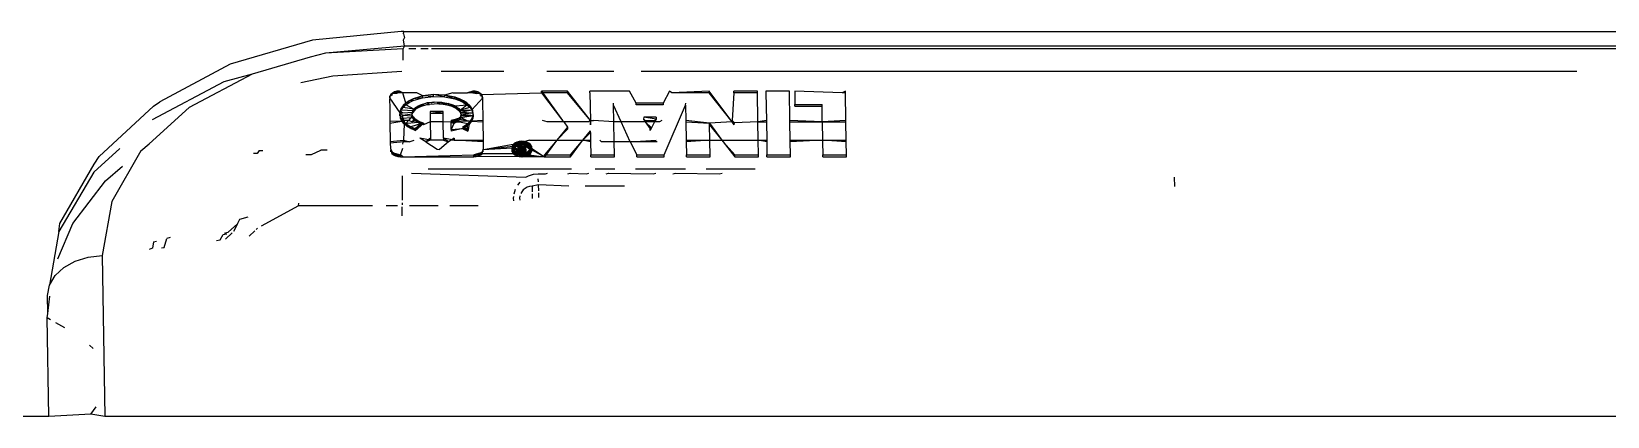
# Model space of a CAD drawing. Header units: metres. Extents: x -4.2 to 4.2, y -5.7 to 5.7.
# Drawn here: x 0.38506 to 0.41054, y 2.85213 to 2.85835 of the extents above; entities that cross this region are included whole.
import ezdxf

# ---------------------------------------------------------------- set-up
doc = ezdxf.new("R2010")
doc.units = ezdxf.units.M

msp = doc.modelspace()

# ---------------------------------------------------------------- linework, layer by layer
for p, q in [((0.3896, 2.858217), (0.38827, 2.857828)), ((0.391035, 2.858354), (0.3896, 2.858217)), ((0.39108, 2.858355), (0.391035, 2.858354)), ((0.391073, 2.858221), (0.391088, 2.858253)), ((0.39109, 2.85812), (0.391073, 2.858221)), ((0.391076, 2.858316), (0.39108, 2.858355)), ((0.391076, 2.858316), (0.391088, 2.858253)), ((0.39108, 2.858355), (0.423735, 2.858355)), ((0.389567, 2.857938), (0.388626, 2.857666)), ((0.389813, 2.858005), (0.389567, 2.857938)), ((0.39109, 2.85812), (0.389813, 2.858005)), ((0.391069, 2.858074), (0.389813, 2.858005)), ((0.391066, 2.857893), (0.391069, 2.858074)), ((0.391069, 2.858074), (0.39109, 2.85812)), ((0.423746, 2.85812), (0.39109, 2.85812)), ((0.391272, 2.858074), (0.391157, 2.858074)), ((0.391474, 2.858074), (0.391351, 2.858074)), ((0.422194, 2.858074), (0.391524, 2.858074)), ((0.38827, 2.857828), (0.387136, 2.857216)), ((0.388626, 2.857666), (0.387611, 2.857128)), ((0.388626, 2.857666), (0.388171, 2.85754)), ((0.389415, 2.85753), (0.389931, 2.857637)), ((0.389931, 2.857637), (0.391047, 2.857713)), ((0.391681, 2.857714), (0.392698, 2.857714)), ((0.393389, 2.857714), (0.394476, 2.857714)), ((0.394916, 2.857714), (0.410043, 2.857714)), ((0.388171, 2.85754), (0.387011, 2.856925)), ((0.390929, 2.857377), (0.390896, 2.857359)), ((0.390929, 2.857377), (0.39101, 2.857392)), ((0.390968, 2.857388), (0.390929, 2.857377)), ((0.390968, 2.857359), (0.390929, 2.857377)), ((0.390968, 2.857359), (0.39101, 2.857392)), ((0.39101, 2.857392), (0.390968, 2.857388)), ((0.39101, 2.857363), (0.390968, 2.857388)), ((0.390968, 2.857359), (0.390968, 2.857388)), ((0.39101, 2.857363), (0.390968, 2.857359)), ((0.39101, 2.857363), (0.39101, 2.857392)), ((0.391063, 2.857363), (0.39101, 2.857392)), ((0.391063, 2.857363), (0.39101, 2.857363)), ((0.391288, 2.857363), (0.391063, 2.857363)), ((0.391111, 2.857198), (0.391063, 2.857363)), ((0.391384, 2.857313), (0.391288, 2.857363)), ((0.391871, 2.857363), (0.391737, 2.857328)), ((0.391871, 2.857363), (0.392106, 2.857363)), ((0.392192, 2.857392), (0.392106, 2.857363)), ((0.392192, 2.857363), (0.392106, 2.857363)), ((0.392192, 2.857363), (0.392192, 2.857392)), ((0.392234, 2.857359), (0.392192, 2.857392)), ((0.392273, 2.857377), (0.392192, 2.857392)), ((0.392234, 2.857388), (0.392192, 2.857392)), ((0.392234, 2.857359), (0.392192, 2.857392)), ((0.392192, 2.857363), (0.39226, 2.857352)), ((0.392234, 2.857359), (0.392192, 2.857363)), ((0.392273, 2.857377), (0.392234, 2.857388)), ((0.392268, 2.857353), (0.392234, 2.857388)), ((0.392234, 2.857359), (0.392234, 2.857388)), ((0.392307, 2.857359), (0.392273, 2.857377)), ((0.392288, 2.857356), (0.392273, 2.857377)), ((0.392333, 2.857336), (0.393306, 2.857363)), ((0.393306, 2.857363), (0.393307, 2.857392)), ((0.393726, 2.857363), (0.393306, 2.857363)), ((0.393306, 2.857363), (0.393646, 2.856918)), ((0.393726, 2.857392), (0.393307, 2.857392)), ((0.393307, 2.857392), (0.393646, 2.856918)), ((0.393726, 2.857363), (0.393726, 2.857392)), ((0.394094, 2.856918), (0.393726, 2.857392)), ((0.394094, 2.856918), (0.393726, 2.857363)), ((0.394728, 2.857392), (0.394086, 2.857392)), ((0.394086, 2.857363), (0.394086, 2.857392)), ((0.394086, 2.857363), (0.394094, 2.856918)), ((0.394834, 2.857196), (0.394728, 2.857392)), ((0.395372, 2.857392), (0.395273, 2.857196)), ((0.395411, 2.857363), (0.395372, 2.857392)), ((0.396014, 2.857392), (0.395411, 2.857363)), ((0.396014, 2.857363), (0.395411, 2.857363)), ((0.396014, 2.857363), (0.396014, 2.857392)), ((0.396386, 2.856892), (0.396014, 2.857392)), ((0.396386, 2.856892), (0.396014, 2.857363)), ((0.396413, 2.857363), (0.396389, 2.856918)), ((0.396795, 2.857392), (0.396413, 2.857392)), ((0.396413, 2.857363), (0.396413, 2.857392)), ((0.396794, 2.857363), (0.396413, 2.857363)), ((0.396794, 2.857363), (0.396795, 2.857392)), ((0.396802, 2.856918), (0.396794, 2.857363)), ((0.396932, 2.857392), (0.396931, 2.857363)), ((0.396931, 2.857363), (0.39694, 2.856918)), ((0.397313, 2.857392), (0.396932, 2.857392)), ((0.397321, 2.856918), (0.397313, 2.857392)), ((0.397399, 2.857392), (0.397398, 2.857363)), ((0.397398, 2.857363), (0.397402, 2.857176)), ((0.398167, 2.857363), (0.397399, 2.857392)), ((0.398218, 2.857392), (0.398167, 2.857363)), ((0.398218, 2.857363), (0.398167, 2.857363)), ((0.398218, 2.857363), (0.398218, 2.857392)), ((0.398225, 2.856918), (0.398218, 2.857363)), ((0.386151, 2.856335), (0.387034, 2.857149)), ((0.387611, 2.857128), (0.386964, 2.856541)), ((0.387034, 2.857149), (0.387136, 2.857216)), ((0.39085, 2.857281), (0.390849, 2.857252)), ((0.390849, 2.857252), (0.390852, 2.857129)), ((0.390855, 2.857309), (0.39085, 2.857281)), ((0.39102, 2.85704), (0.39085, 2.857281)), ((0.390852, 2.857129), (0.390855, 2.856898)), ((0.390854, 2.85728), (0.390855, 2.857309)), ((0.390871, 2.857336), (0.390855, 2.857309)), ((0.390895, 2.85733), (0.390855, 2.857309)), ((0.39087, 2.857307), (0.390871, 2.857336)), ((0.390896, 2.857359), (0.390871, 2.857336)), ((0.390895, 2.85733), (0.390871, 2.857336)), ((0.390896, 2.857359), (0.390968, 2.857359)), ((0.39102, 2.857069), (0.391068, 2.857128)), ((0.391038, 2.857114), (0.39102, 2.857069)), ((0.391037, 2.857085), (0.391038, 2.857114)), ((0.391068, 2.857157), (0.391038, 2.857114)), ((0.391068, 2.857128), (0.391038, 2.857114)), ((0.391111, 2.857198), (0.391068, 2.857157)), ((0.391068, 2.857128), (0.391111, 2.857169)), ((0.391111, 2.857169), (0.391068, 2.857157)), ((0.391068, 2.857128), (0.391068, 2.857157)), ((0.391242, 2.857101), (0.391068, 2.857128)), ((0.391165, 2.857234), (0.391111, 2.857198)), ((0.391111, 2.857169), (0.391165, 2.857205)), ((0.391165, 2.857205), (0.391111, 2.857198)), ((0.391111, 2.857169), (0.391111, 2.857198)), ((0.391242, 2.857101), (0.391111, 2.857169)), ((0.39123, 2.857266), (0.391165, 2.857234)), ((0.391165, 2.857205), (0.39123, 2.857237)), ((0.39123, 2.857237), (0.391165, 2.857234)), ((0.391165, 2.857205), (0.391165, 2.857234)), ((0.391384, 2.857313), (0.39123, 2.857266)), ((0.39123, 2.857237), (0.391383, 2.857284)), ((0.391383, 2.857284), (0.39123, 2.857266)), ((0.39123, 2.857237), (0.39123, 2.857266)), ((0.391242, 2.857101), (0.391269, 2.857127)), ((0.391242, 2.857072), (0.391269, 2.857127)), ((0.391304, 2.857121), (0.391242, 2.857101)), ((0.391269, 2.857127), (0.391304, 2.85715)), ((0.391269, 2.857097), (0.391304, 2.85715)), ((0.391269, 2.857097), (0.391269, 2.857127)), ((0.391269, 2.857097), (0.391304, 2.857121)), ((0.391304, 2.85715), (0.391347, 2.857171)), ((0.391304, 2.857121), (0.391347, 2.857171)), ((0.391304, 2.857121), (0.391304, 2.85715)), ((0.391346, 2.857141), (0.391304, 2.857121)), ((0.391304, 2.857121), (0.391346, 2.857141)), ((0.391346, 2.857141), (0.391401, 2.857173)), ((0.391346, 2.857141), (0.391449, 2.857172)), ((0.391346, 2.857141), (0.391347, 2.857171)), ((0.391347, 2.857171), (0.391449, 2.857201)), ((0.391383, 2.857284), (0.391384, 2.857313)), ((0.391383, 2.857284), (0.391557, 2.857305)), ((0.391558, 2.857334), (0.391384, 2.857313)), ((0.391557, 2.857305), (0.391384, 2.857313)), ((0.391449, 2.857201), (0.391567, 2.857216)), ((0.391689, 2.857212), (0.391449, 2.857201)), ((0.391493, 2.857177), (0.391449, 2.857201)), ((0.391449, 2.857172), (0.391493, 2.857177)), ((0.391643, 2.857184), (0.391493, 2.857177)), ((0.391523, 2.857199), (0.391567, 2.857216)), ((0.391557, 2.857305), (0.391558, 2.857334)), ((0.391557, 2.857305), (0.391736, 2.857298)), ((0.391737, 2.857328), (0.391558, 2.857334)), ((0.391736, 2.857298), (0.391558, 2.857334)), ((0.391567, 2.857216), (0.391689, 2.857212)), ((0.391616, 2.857197), (0.391689, 2.857212)), ((0.391643, 2.857184), (0.391688, 2.857183)), ((0.391803, 2.857192), (0.391688, 2.857183)), ((0.391688, 2.857183), (0.391803, 2.857192)), ((0.391688, 2.857183), (0.391802, 2.857163)), ((0.391689, 2.857212), (0.391803, 2.857192)), ((0.391736, 2.857298), (0.391737, 2.857328)), ((0.391736, 2.857298), (0.391904, 2.857264)), ((0.391904, 2.857294), (0.391737, 2.857328)), ((0.391904, 2.857264), (0.391737, 2.857328)), ((0.391802, 2.857163), (0.391803, 2.857192)), ((0.391802, 2.857163), (0.391854, 2.857176)), ((0.391802, 2.857163), (0.391854, 2.857176)), ((0.391802, 2.857163), (0.391853, 2.857147)), ((0.391803, 2.857192), (0.391854, 2.857176)), ((0.391853, 2.857147), (0.391854, 2.857176)), ((0.391853, 2.857147), (0.3921, 2.85717)), ((0.391853, 2.857147), (0.391899, 2.857156)), ((0.391853, 2.857147), (0.391898, 2.857127)), ((0.391854, 2.857176), (0.391899, 2.857156)), ((0.391854, 2.857176), (0.391898, 2.857127)), ((0.391898, 2.857127), (0.391899, 2.857156)), ((0.391898, 2.857127), (0.391937, 2.857133)), ((0.391898, 2.857127), (0.391936, 2.857104)), ((0.391898, 2.857127), (0.391936, 2.857104)), ((0.391899, 2.857156), (0.391937, 2.857133)), ((0.391978, 2.857267), (0.391904, 2.857294)), ((0.391904, 2.857264), (0.391904, 2.857294)), ((0.391978, 2.857238), (0.391904, 2.857294)), ((0.391904, 2.857264), (0.391978, 2.857238)), ((0.391936, 2.857104), (0.391937, 2.857133)), ((0.391936, 2.857104), (0.391967, 2.857108)), ((0.391937, 2.857133), (0.391967, 2.857108)), ((0.391966, 2.857079), (0.391967, 2.857108)), ((0.391967, 2.857108), (0.391989, 2.857081)), ((0.392044, 2.857236), (0.391978, 2.857267)), ((0.391978, 2.857238), (0.391978, 2.857267)), ((0.392044, 2.857206), (0.391978, 2.857267)), ((0.391978, 2.857238), (0.392044, 2.857206)), ((0.391989, 2.857081), (0.3921, 2.85717)), ((0.391989, 2.857081), (0.392144, 2.85713)), ((0.3921, 2.857199), (0.392044, 2.857236)), ((0.392044, 2.857206), (0.392044, 2.857236)), ((0.3921, 2.85717), (0.392044, 2.857236)), ((0.392044, 2.857206), (0.3921, 2.85717)), ((0.392145, 2.857159), (0.3921, 2.857199)), ((0.3921, 2.85717), (0.3921, 2.857199)), ((0.392144, 2.85713), (0.3921, 2.857199)), ((0.3921, 2.85717), (0.392144, 2.85713)), ((0.392144, 2.85713), (0.392145, 2.857159)), ((0.392144, 2.85713), (0.392177, 2.857086)), ((0.392177, 2.857116), (0.392145, 2.857159)), ((0.392177, 2.857086), (0.392145, 2.857159)), ((0.392177, 2.857086), (0.392356, 2.857281)), ((0.392197, 2.85707), (0.392177, 2.857116)), ((0.392177, 2.857086), (0.392177, 2.857116)), ((0.392196, 2.857041), (0.392177, 2.857116)), ((0.39226, 2.857352), (0.392234, 2.857359)), ((0.392234, 2.857359), (0.392307, 2.857359)), ((0.392307, 2.857359), (0.39226, 2.857352)), ((0.392333, 2.857336), (0.392307, 2.857359)), ((0.39235, 2.857309), (0.392307, 2.85733)), ((0.392333, 2.857307), (0.392319, 2.857335)), ((0.39235, 2.857309), (0.392333, 2.857336)), ((0.392349, 2.85728), (0.392333, 2.857336)), ((0.392333, 2.857307), (0.392333, 2.857336)), ((0.392349, 2.85728), (0.39235, 2.857309)), ((0.392356, 2.857281), (0.39235, 2.857309)), ((0.392355, 2.857252), (0.39235, 2.857309)), ((0.392355, 2.857252), (0.392356, 2.857281)), ((0.392361, 2.856918), (0.392355, 2.857252)), ((0.39447, 2.857166), (0.39447, 2.857195)), ((0.394474, 2.856892), (0.39447, 2.857166)), ((0.394593, 2.856892), (0.39447, 2.857166)), ((0.395273, 2.857196), (0.394834, 2.857196)), ((0.394834, 2.857167), (0.394834, 2.857196)), ((0.395272, 2.857167), (0.394834, 2.857167)), ((0.395273, 2.857196), (0.395272, 2.857167)), ((0.395286, 2.856359), (0.395635, 2.857166)), ((0.395635, 2.857166), (0.395636, 2.857195)), ((0.395635, 2.857166), (0.395639, 2.856918)), ((0.397402, 2.857176), (0.397841, 2.857176)), ((0.397402, 2.857147), (0.397402, 2.857176)), ((0.397402, 2.857147), (0.39784, 2.857147)), ((0.39784, 2.857147), (0.397841, 2.857176)), ((0.397844, 2.856892), (0.39784, 2.857147)), ((0.391049, 2.856903), (0.390855, 2.856898)), ((0.390855, 2.856871), (0.391049, 2.856903)), ((0.390855, 2.856898), (0.390855, 2.856871)), ((0.390855, 2.856871), (0.39086, 2.856577)), ((0.391016, 2.856993), (0.391016, 2.857023)), ((0.391016, 2.857023), (0.391026, 2.856977)), ((0.39102, 2.857069), (0.39102, 2.85704)), ((0.391063, 2.857034), (0.39102, 2.857069)), ((0.39102, 2.85704), (0.39102, 2.857069)), ((0.391026, 2.856977), (0.39102, 2.85704)), ((0.391064, 2.856996), (0.39102, 2.85704)), ((0.391063, 2.857034), (0.39102, 2.85704)), ((0.391064, 2.856996), (0.391026, 2.856977)), ((0.391026, 2.856977), (0.391049, 2.856932)), ((0.391026, 2.856947), (0.391026, 2.856977)), ((0.391026, 2.856947), (0.391026, 2.856977)), ((0.391224, 2.856959), (0.391026, 2.856947)), ((0.391049, 2.856903), (0.391026, 2.856947)), ((0.391082, 2.856918), (0.391026, 2.856947)), ((0.391026, 2.856947), (0.391049, 2.856932)), ((0.391242, 2.857072), (0.391037, 2.857085)), ((0.391049, 2.856932), (0.391082, 2.856892)), ((0.391049, 2.856903), (0.391049, 2.856932)), ((0.391082, 2.856918), (0.391049, 2.856903)), ((0.391085, 2.85686), (0.391049, 2.856903)), ((0.391049, 2.856903), (0.391082, 2.856892)), ((0.391049, 2.856903), (0.391085, 2.856889)), ((0.391223, 2.857044), (0.391063, 2.857034)), ((0.391063, 2.856955), (0.391064, 2.856996)), ((0.391082, 2.856918), (0.391063, 2.856955)), ((0.391214, 2.857016), (0.391064, 2.856996)), ((0.391215, 2.856987), (0.391064, 2.856996)), ((0.391085, 2.85686), (0.391076, 2.856597)), ((0.391082, 2.856918), (0.391082, 2.856892)), ((0.391156, 2.856918), (0.391082, 2.856918)), ((0.391082, 2.856892), (0.391134, 2.85685)), ((0.391082, 2.856892), (0.391113, 2.856867)), ((0.391082, 2.856892), (0.391085, 2.85686)), ((0.391085, 2.85686), (0.391085, 2.856889)), ((0.391307, 2.856882), (0.391085, 2.85686)), ((0.391113, 2.856867), (0.391085, 2.85686)), ((0.391133, 2.856821), (0.391085, 2.85686)), ((0.391085, 2.85686), (0.391134, 2.85685)), ((0.391113, 2.856867), (0.391156, 2.856918)), ((0.391215, 2.856987), (0.391156, 2.856918)), ((0.391215, 2.856892), (0.391156, 2.856918)), ((0.39135, 2.856861), (0.391193, 2.856815)), ((0.391214, 2.857016), (0.391224, 2.857073)), ((0.391214, 2.857016), (0.391215, 2.857045)), ((0.391214, 2.857016), (0.391223, 2.857044)), ((0.391214, 2.857016), (0.391223, 2.857044)), ((0.391215, 2.856987), (0.391214, 2.857016)), ((0.391215, 2.856987), (0.391214, 2.857016)), ((0.391215, 2.856987), (0.391215, 2.857045)), ((0.391215, 2.856987), (0.391215, 2.857016)), ((0.391224, 2.856959), (0.391215, 2.857016)), ((0.391244, 2.85696), (0.391215, 2.856987)), ((0.391224, 2.856959), (0.391215, 2.856987)), ((0.391243, 2.856931), (0.391215, 2.856892)), ((0.391271, 2.856905), (0.391215, 2.856892)), ((0.391223, 2.857044), (0.391242, 2.857101)), ((0.391269, 2.857097), (0.391223, 2.857044)), ((0.391223, 2.857044), (0.391224, 2.857073)), ((0.391223, 2.857044), (0.391224, 2.857073)), ((0.391223, 2.857044), (0.391242, 2.857072)), ((0.391224, 2.857073), (0.391242, 2.857101)), ((0.391224, 2.856959), (0.391225, 2.856988)), ((0.391243, 2.856931), (0.391224, 2.856959)), ((0.391243, 2.856931), (0.391225, 2.856988)), ((0.391269, 2.857097), (0.391242, 2.857101)), ((0.391242, 2.857072), (0.391242, 2.857101)), ((0.391242, 2.857072), (0.391269, 2.857097)), ((0.391243, 2.856931), (0.391244, 2.85696)), ((0.391271, 2.856905), (0.391243, 2.856931)), ((0.391271, 2.856934), (0.391244, 2.85696)), ((0.391271, 2.856905), (0.391244, 2.85696)), ((0.391261, 2.856755), (0.391399, 2.856873)), ((0.39135, 2.856861), (0.391261, 2.856755)), ((0.391261, 2.856785), (0.39135, 2.856861)), ((0.391307, 2.856911), (0.391271, 2.856934)), ((0.391271, 2.856905), (0.391271, 2.856934)), ((0.391307, 2.856882), (0.391271, 2.856934)), ((0.391307, 2.856911), (0.391271, 2.856905)), ((0.391307, 2.856882), (0.391271, 2.856905)), ((0.39135, 2.85689), (0.391307, 2.856911)), ((0.39135, 2.856861), (0.391307, 2.856911)), ((0.391307, 2.856882), (0.391307, 2.856911)), ((0.39135, 2.856861), (0.391307, 2.856911)), ((0.39135, 2.856861), (0.391307, 2.856882)), ((0.391399, 2.856873), (0.39135, 2.85689)), ((0.39135, 2.856861), (0.39135, 2.85689)), ((0.391399, 2.856844), (0.39135, 2.85689)), ((0.39135, 2.856861), (0.391399, 2.856873)), ((0.391399, 2.856844), (0.39135, 2.856861)), ((0.391399, 2.856844), (0.39135, 2.856861)), ((0.391505, 2.856892), (0.391399, 2.856844)), ((0.391399, 2.856873), (0.391399, 2.856844)), ((0.391503, 2.857064), (0.391502, 2.857035)), ((0.391502, 2.857035), (0.391714, 2.857035)), ((0.391502, 2.857035), (0.391505, 2.856892)), ((0.391715, 2.857064), (0.391503, 2.857064)), ((0.391714, 2.857035), (0.391503, 2.857064)), ((0.391505, 2.856892), (0.39151, 2.856628)), ((0.391716, 2.856892), (0.391505, 2.856892)), ((0.391714, 2.857035), (0.391715, 2.857064)), ((0.391716, 2.856892), (0.391714, 2.857035)), ((0.391722, 2.856628), (0.391716, 2.856892)), ((0.391843, 2.856889), (0.391716, 2.856892)), ((0.391843, 2.856918), (0.391998, 2.856966)), ((0.391959, 2.856942), (0.391843, 2.856918)), ((0.391843, 2.856918), (0.391843, 2.856889)), ((0.391885, 2.856867), (0.391843, 2.856918)), ((0.391886, 2.856896), (0.391843, 2.856918)), ((0.391926, 2.856917), (0.391843, 2.856918)), ((0.391846, 2.856773), (0.391843, 2.856889)), ((0.391885, 2.856867), (0.391843, 2.856889)), ((0.391843, 2.856889), (0.391885, 2.856867)), ((0.391885, 2.856867), (0.391846, 2.856773)), ((0.391885, 2.856867), (0.391886, 2.856896)), ((0.391885, 2.856867), (0.391925, 2.856888)), ((0.391925, 2.856888), (0.391885, 2.856867)), ((0.391926, 2.856917), (0.391886, 2.856896)), ((0.391925, 2.856888), (0.391886, 2.856896)), ((0.391925, 2.856888), (0.391926, 2.856917)), ((0.391958, 2.856912), (0.391925, 2.856888)), ((0.391925, 2.856888), (0.391981, 2.856892)), ((0.391959, 2.856942), (0.391926, 2.856917)), ((0.391958, 2.856912), (0.391926, 2.856917)), ((0.391936, 2.857104), (0.391989, 2.857081)), ((0.391936, 2.857104), (0.391966, 2.857079)), ((0.391958, 2.856912), (0.391959, 2.856942)), ((0.391982, 2.856939), (0.391958, 2.856912)), ((0.391958, 2.856912), (0.392173, 2.856904)), ((0.391983, 2.856968), (0.391959, 2.856942)), ((0.391966, 2.857079), (0.392177, 2.857086)), ((0.391966, 2.857079), (0.391988, 2.857052)), ((0.391981, 2.856892), (0.392139, 2.856862)), ((0.391982, 2.856939), (0.391983, 2.856968)), ((0.391998, 2.856966), (0.391982, 2.856939)), ((0.391982, 2.856939), (0.392095, 2.856918)), ((0.391988, 2.857052), (0.392177, 2.857086)), ((0.391989, 2.857081), (0.391988, 2.857052)), ((0.391988, 2.857052), (0.391989, 2.857081)), ((0.391988, 2.857052), (0.392196, 2.857041)), ((0.391988, 2.857052), (0.392001, 2.857024)), ((0.391988, 2.857052), (0.392001, 2.857024)), ((0.392001, 2.857024), (0.391998, 2.856996)), ((0.391998, 2.856996), (0.391998, 2.856966)), ((0.391998, 2.856966), (0.391998, 2.856996)), ((0.391998, 2.856966), (0.392202, 2.856995)), ((0.392004, 2.856995), (0.391998, 2.856966)), ((0.391998, 2.856966), (0.392095, 2.856918)), ((0.392001, 2.857024), (0.392001, 2.857053)), ((0.392001, 2.857024), (0.392196, 2.857041)), ((0.392001, 2.857024), (0.392202, 2.856995)), ((0.392001, 2.857024), (0.392004, 2.856995)), ((0.392004, 2.856995), (0.392005, 2.857024)), ((0.392004, 2.856995), (0.392202, 2.856995)), ((0.392035, 2.856787), (0.392093, 2.856851)), ((0.392035, 2.856816), (0.392093, 2.856851)), ((0.392092, 2.856822), (0.392139, 2.856891)), ((0.392139, 2.856862), (0.392092, 2.856822)), ((0.392092, 2.856822), (0.392093, 2.856851)), ((0.392093, 2.856851), (0.392139, 2.856891)), ((0.392093, 2.856851), (0.392117, 2.856773)), ((0.392095, 2.856918), (0.392173, 2.856904)), ((0.392139, 2.856891), (0.392117, 2.856773)), ((0.392139, 2.856862), (0.392173, 2.856933)), ((0.392139, 2.856891), (0.392173, 2.856933)), ((0.392173, 2.856904), (0.392139, 2.856862)), ((0.392139, 2.856862), (0.392139, 2.856891)), ((0.392155, 2.856882), (0.392139, 2.856862)), ((0.392173, 2.856933), (0.392155, 2.856882)), ((0.392173, 2.856933), (0.392202, 2.856995)), ((0.392173, 2.856904), (0.392195, 2.856978)), ((0.392194, 2.856949), (0.392173, 2.856904)), ((0.392173, 2.856904), (0.392173, 2.856933)), ((0.392361, 2.856918), (0.392173, 2.856904)), ((0.392173, 2.856904), (0.392361, 2.856892)), ((0.392177, 2.857086), (0.392196, 2.857041)), ((0.392194, 2.856949), (0.392202, 2.857024)), ((0.392202, 2.856995), (0.392194, 2.856949)), ((0.392194, 2.856949), (0.392195, 2.856978)), ((0.392195, 2.856978), (0.392202, 2.857024)), ((0.392196, 2.857041), (0.392197, 2.85707)), ((0.392196, 2.857041), (0.392197, 2.85707)), ((0.392196, 2.857041), (0.392202, 2.856995)), ((0.392202, 2.856995), (0.392197, 2.85707)), ((0.392202, 2.856995), (0.392202, 2.857024)), ((0.392361, 2.856892), (0.392361, 2.856918)), ((0.392366, 2.856597), (0.392361, 2.856892)), ((0.393396, 2.856892), (0.393319, 2.856918)), ((0.393665, 2.856892), (0.393396, 2.856892)), ((0.393646, 2.856918), (0.393665, 2.856892)), ((0.393665, 2.856892), (0.393725, 2.856807)), ((0.394062, 2.856892), (0.393665, 2.856892)), ((0.394094, 2.856918), (0.394062, 2.856892)), ((0.394094, 2.856877), (0.394094, 2.856918)), ((0.394094, 2.856918), (0.394094, 2.856848)), ((0.394094, 2.856918), (0.394143, 2.856918)), ((0.394094, 2.856848), (0.394094, 2.856877)), ((0.394474, 2.856892), (0.394143, 2.856918)), ((0.394593, 2.856892), (0.394474, 2.856892)), ((0.394479, 2.85657), (0.394474, 2.856892)), ((0.394983, 2.856892), (0.394593, 2.856892)), ((0.394738, 2.85657), (0.394593, 2.856892)), ((0.394957, 2.856969), (0.394956, 2.85694)), ((0.394956, 2.85694), (0.394985, 2.856918)), ((0.394956, 2.85694), (0.394983, 2.856892)), ((0.395156, 2.856969), (0.394957, 2.856969)), ((0.395156, 2.85694), (0.394957, 2.856969)), ((0.394983, 2.856892), (0.39506, 2.856781)), ((0.394983, 2.856892), (0.395082, 2.856798)), ((0.395131, 2.856892), (0.394983, 2.856892)), ((0.394985, 2.856918), (0.39513, 2.856918)), ((0.395131, 2.856892), (0.395082, 2.856798)), ((0.39513, 2.856918), (0.395156, 2.85694)), ((0.395156, 2.85694), (0.395131, 2.856892)), ((0.395214, 2.856892), (0.395131, 2.856892)), ((0.395156, 2.856969), (0.395156, 2.85694)), ((0.39525, 2.856918), (0.395214, 2.856892)), ((0.396022, 2.856874), (0.395639, 2.856918)), ((0.395639, 2.856918), (0.39564, 2.856892)), ((0.39564, 2.856892), (0.396022, 2.856874)), ((0.39564, 2.856892), (0.395644, 2.856597)), ((0.396021, 2.856845), (0.396022, 2.856874)), ((0.396386, 2.856892), (0.396022, 2.856874)), ((0.396022, 2.856874), (0.396218, 2.856597)), ((0.396422, 2.856877), (0.396386, 2.856892)), ((0.396421, 2.856848), (0.396386, 2.856892)), ((0.396389, 2.856918), (0.396422, 2.856877)), ((0.396421, 2.856848), (0.396422, 2.856877)), ((0.396803, 2.856892), (0.396422, 2.856877)), ((0.396803, 2.856892), (0.396802, 2.856918)), ((0.39694, 2.856918), (0.396803, 2.856892)), ((0.396803, 2.856892), (0.39694, 2.856892)), ((0.396807, 2.856597), (0.396803, 2.856892)), ((0.39694, 2.856918), (0.39694, 2.856892)), ((0.39694, 2.856892), (0.396945, 2.856597)), ((0.397844, 2.856892), (0.397321, 2.856918)), ((0.397321, 2.856892), (0.397321, 2.856918)), ((0.397321, 2.856892), (0.397844, 2.856892)), ((0.397326, 2.856597), (0.397321, 2.856892)), ((0.398225, 2.856918), (0.397844, 2.856892)), ((0.397844, 2.856892), (0.398225, 2.856892)), ((0.397844, 2.856892), (0.397849, 2.856597)), ((0.398225, 2.856892), (0.398225, 2.856918)), ((0.39823, 2.856597), (0.398225, 2.856892)), ((0.39086, 2.856577), (0.391076, 2.856597)), ((0.391062, 2.856536), (0.391076, 2.856597)), ((0.391076, 2.856597), (0.391166, 2.85657)), ((0.391076, 2.856597), (0.391077, 2.85657)), ((0.391133, 2.856821), (0.391134, 2.85685)), ((0.391192, 2.856786), (0.391133, 2.856821)), ((0.391193, 2.856815), (0.391133, 2.856821)), ((0.391133, 2.856821), (0.391193, 2.856815)), ((0.391134, 2.85685), (0.391193, 2.856815)), ((0.391166, 2.85657), (0.391246, 2.856597)), ((0.391192, 2.856786), (0.391193, 2.856815)), ((0.391261, 2.856755), (0.391192, 2.856786)), ((0.391192, 2.856786), (0.391261, 2.856785)), ((0.391192, 2.856786), (0.391261, 2.856785)), ((0.391193, 2.856815), (0.391261, 2.856785)), ((0.391261, 2.856785), (0.391261, 2.856755)), ((0.391433, 2.85657), (0.39134, 2.856628)), ((0.391509, 2.856599), (0.39134, 2.856628)), ((0.39151, 2.856628), (0.391433, 2.85657)), ((0.391509, 2.856599), (0.391433, 2.85657)), ((0.39151, 2.856628), (0.391509, 2.856599)), ((0.391721, 2.856599), (0.391509, 2.856599)), ((0.391722, 2.856628), (0.391721, 2.856599)), ((0.391721, 2.856599), (0.391801, 2.85657)), ((0.391801, 2.85657), (0.391722, 2.856628)), ((0.391891, 2.856599), (0.391722, 2.856628)), ((0.391842, 2.856597), (0.391801, 2.85657)), ((0.391891, 2.856628), (0.391842, 2.856597)), ((0.391891, 2.856599), (0.391842, 2.856597)), ((0.392035, 2.856787), (0.391845, 2.856743)), ((0.391846, 2.856773), (0.391845, 2.856743)), ((0.391846, 2.856773), (0.392035, 2.856787)), ((0.391891, 2.856628), (0.391891, 2.856599)), ((0.392366, 2.85657), (0.391891, 2.856599)), ((0.391891, 2.856599), (0.392366, 2.856597)), ((0.392092, 2.856822), (0.392035, 2.856787)), ((0.392116, 2.856743), (0.392035, 2.856816)), ((0.392035, 2.856816), (0.392035, 2.856787)), ((0.392117, 2.856773), (0.392035, 2.856816)), ((0.392035, 2.856787), (0.392061, 2.856773)), ((0.392061, 2.856773), (0.392116, 2.856743)), ((0.392061, 2.856773), (0.392117, 2.856773)), ((0.392092, 2.856822), (0.392117, 2.856773)), ((0.392117, 2.856773), (0.392116, 2.856743)), ((0.392366, 2.85657), (0.392366, 2.856597)), ((0.393108, 2.856597), (0.393017, 2.85657)), ((0.393108, 2.856597), (0.393552, 2.856597)), ((0.393552, 2.856597), (0.39353, 2.85657)), ((0.393725, 2.856807), (0.393552, 2.856597)), ((0.393725, 2.856778), (0.393552, 2.856597)), ((0.393552, 2.856597), (0.393971, 2.856597)), ((0.393725, 2.856807), (0.393725, 2.856778)), ((0.393949, 2.85657), (0.393971, 2.856597)), ((0.393971, 2.856597), (0.394096, 2.856749)), ((0.393971, 2.856597), (0.394096, 2.85672)), ((0.393971, 2.856597), (0.394099, 2.856597)), ((0.394099, 2.85657), (0.393971, 2.856597)), ((0.394096, 2.85672), (0.394096, 2.856749)), ((0.394096, 2.85672), (0.394099, 2.856597)), ((0.394099, 2.856597), (0.394099, 2.85657)), ((0.394247, 2.856597), (0.394274, 2.85657)), ((0.394738, 2.85657), (0.395158, 2.856597)), ((0.395082, 2.856798), (0.395059, 2.856752)), ((0.395059, 2.856752), (0.39506, 2.856781)), ((0.39506, 2.856781), (0.395082, 2.856798)), ((0.395644, 2.856597), (0.396025, 2.856597)), ((0.395644, 2.856597), (0.395645, 2.85657)), ((0.396025, 2.856597), (0.395645, 2.85657)), ((0.396021, 2.856845), (0.396218, 2.856597)), ((0.396025, 2.856597), (0.396021, 2.856845)), ((0.396025, 2.856597), (0.396218, 2.856597)), ((0.396026, 2.85657), (0.396025, 2.856597)), ((0.396218, 2.856597), (0.396239, 2.85657)), ((0.396218, 2.856597), (0.396807, 2.856597)), ((0.396807, 2.856597), (0.396945, 2.856597)), ((0.396945, 2.85657), (0.396807, 2.856597)), ((0.396811, 2.856359), (0.396807, 2.856597)), ((0.396945, 2.856597), (0.396945, 2.85657)), ((0.397326, 2.856597), (0.397849, 2.856597)), ((0.397849, 2.856597), (0.397326, 2.85657)), ((0.397326, 2.85657), (0.397326, 2.856597)), ((0.397849, 2.856597), (0.39823, 2.856597)), ((0.398231, 2.85657), (0.397849, 2.856597)), ((0.397849, 2.856597), (0.397849, 2.85657)), ((0.398231, 2.85657), (0.39823, 2.856597)), ((0.386485, 2.856461), (0.386066, 2.856081)), ((0.386829, 2.856427), (0.386356, 2.855608)), ((0.386829, 2.856427), (0.386964, 2.856541)), ((0.388709, 2.856384), (0.388649, 2.856385)), ((0.388738, 2.856433), (0.388709, 2.856384)), ((0.388738, 2.856433), (0.388802, 2.856433)), ((0.389494, 2.856367), (0.389587, 2.856365)), ((0.389587, 2.856365), (0.389739, 2.856437)), ((0.389841, 2.856437), (0.389739, 2.856437)), ((0.39086, 2.856577), (0.39086, 2.856551)), ((0.391077, 2.85657), (0.39086, 2.856551)), ((0.39086, 2.856551), (0.390863, 2.85647)), ((0.390863, 2.85647), (0.390869, 2.856441)), ((0.390868, 2.856412), (0.390869, 2.856441)), ((0.390869, 2.856441), (0.390885, 2.856415)), ((0.390885, 2.856415), (0.390885, 2.856385)), ((0.390885, 2.856415), (0.390911, 2.856362)), ((0.390885, 2.856415), (0.390911, 2.856391)), ((0.390885, 2.856385), (0.390885, 2.856415)), ((0.390885, 2.856385), (0.390911, 2.856391)), ((0.390885, 2.856385), (0.390911, 2.856362)), ((0.390911, 2.856391), (0.391027, 2.856359)), ((0.390911, 2.856391), (0.390945, 2.856374)), ((0.390911, 2.856362), (0.390911, 2.856391)), ((0.390911, 2.856362), (0.390945, 2.856374)), ((0.390911, 2.856362), (0.390945, 2.856345)), ((0.390945, 2.856374), (0.391027, 2.856359)), ((0.390945, 2.856374), (0.390985, 2.856363)), ((0.390945, 2.856345), (0.390945, 2.856374)), ((0.390945, 2.856345), (0.390985, 2.856363)), ((0.390945, 2.856345), (0.390984, 2.856334)), ((0.390984, 2.856334), (0.390985, 2.856363)), ((0.390984, 2.856334), (0.391027, 2.856359)), ((0.390984, 2.856334), (0.391027, 2.856359)), ((0.390985, 2.856363), (0.391027, 2.856359)), ((0.391026, 2.85633), (0.391027, 2.856359)), ((0.391027, 2.856359), (0.391062, 2.856466)), ((0.391061, 2.85633), (0.391027, 2.856359)), ((0.391061, 2.85633), (0.392209, 2.856359)), ((0.391166, 2.85657), (0.391077, 2.85657)), ((0.391433, 2.85657), (0.391619, 2.856454)), ((0.391619, 2.856454), (0.391655, 2.856448)), ((0.391801, 2.85657), (0.391655, 2.856448)), ((0.392208, 2.85633), (0.392209, 2.856359)), ((0.392323, 2.856391), (0.392209, 2.856359)), ((0.39229, 2.856374), (0.392209, 2.856359)), ((0.392209, 2.856359), (0.392251, 2.856363)), ((0.39225, 2.856334), (0.392209, 2.856359)), ((0.39225, 2.856334), (0.392209, 2.856359)), ((0.39225, 2.856334), (0.392251, 2.856363)), ((0.39225, 2.856334), (0.392289, 2.856345)), ((0.392251, 2.856363), (0.39229, 2.856374)), ((0.392289, 2.856345), (0.392251, 2.856363)), ((0.392289, 2.856345), (0.39229, 2.856374)), ((0.392289, 2.856345), (0.392322, 2.856362)), ((0.39229, 2.856374), (0.392323, 2.856391)), ((0.392322, 2.856362), (0.39229, 2.856374)), ((0.392348, 2.856415), (0.392322, 2.856362)), ((0.392322, 2.856362), (0.392323, 2.856391)), ((0.392322, 2.856362), (0.392348, 2.856385)), ((0.392323, 2.856391), (0.392348, 2.856415)), ((0.392348, 2.856385), (0.392323, 2.856391)), ((0.392348, 2.856415), (0.392364, 2.856441)), ((0.392348, 2.856385), (0.392348, 2.856415)), ((0.392348, 2.856385), (0.392348, 2.856415)), ((0.392348, 2.856385), (0.392846, 2.856385)), ((0.392363, 2.856412), (0.392364, 2.856441)), ((0.392844, 2.856496), (0.392364, 2.856441)), ((0.392364, 2.856441), (0.392369, 2.85647)), ((0.392828, 2.85647), (0.392364, 2.856441)), ((0.392369, 2.85647), (0.392366, 2.85657)), ((0.392903, 2.856537), (0.392368, 2.856441)), ((0.392828, 2.85647), (0.392823, 2.856441)), ((0.392824, 2.85647), (0.392823, 2.856441)), ((0.392823, 2.856441), (0.392829, 2.856412)), ((0.392829, 2.856499), (0.392824, 2.85647)), ((0.392856, 2.856494), (0.392824, 2.85647)), ((0.392856, 2.856446), (0.392824, 2.85647)), ((0.392824, 2.85647), (0.39283, 2.856441)), ((0.392869, 2.85652), (0.392828, 2.85647)), ((0.392829, 2.856499), (0.392828, 2.85647)), ((0.392844, 2.856496), (0.392828, 2.85647)), ((0.392845, 2.856526), (0.392829, 2.856499)), ((0.392829, 2.856499), (0.392869, 2.856516)), ((0.392829, 2.856412), (0.39283, 2.856441)), ((0.392829, 2.856412), (0.392846, 2.856385)), ((0.39283, 2.856441), (0.39287, 2.856424)), ((0.39283, 2.856441), (0.392846, 2.856415)), ((0.392845, 2.856526), (0.392844, 2.856496)), ((0.392869, 2.85652), (0.392844, 2.856496)), ((0.39287, 2.856549), (0.392845, 2.856526)), ((0.392845, 2.856526), (0.39289, 2.856535)), ((0.392845, 2.856526), (0.392869, 2.85652)), ((0.392846, 2.856415), (0.392892, 2.856405)), ((0.392846, 2.856415), (0.392873, 2.856391)), ((0.392846, 2.856415), (0.392846, 2.856385)), ((0.392873, 2.856391), (0.392846, 2.856385)), ((0.392846, 2.856385), (0.392872, 2.856362)), ((0.392856, 2.856494), (0.392851, 2.856441)), ((0.392851, 2.85647), (0.392851, 2.856441)), ((0.392851, 2.85647), (0.392856, 2.856417)), ((0.392929, 2.856437), (0.392851, 2.856441)), ((0.392947, 2.856429), (0.392851, 2.856441)), ((0.392869, 2.856516), (0.392855, 2.856465)), ((0.392855, 2.856465), (0.392856, 2.856494)), ((0.392868, 2.856487), (0.392855, 2.856465)), ((0.392855, 2.856465), (0.392947, 2.856429)), ((0.392869, 2.856516), (0.392856, 2.856494)), ((0.392856, 2.856446), (0.392856, 2.856417)), ((0.392856, 2.856446), (0.39287, 2.856395)), ((0.392856, 2.856446), (0.39287, 2.856424)), ((0.392856, 2.856417), (0.392929, 2.856437)), ((0.392915, 2.856419), (0.392856, 2.856417)), ((0.392856, 2.856417), (0.39287, 2.856395)), ((0.39289, 2.856535), (0.392868, 2.856487)), ((0.392869, 2.856516), (0.392868, 2.856487)), ((0.392889, 2.856506), (0.392868, 2.856487)), ((0.392868, 2.856487), (0.39291, 2.8565)), ((0.392868, 2.856487), (0.392947, 2.856429)), ((0.39287, 2.856549), (0.392869, 2.85652)), ((0.392942, 2.856548), (0.392869, 2.85652)), ((0.392903, 2.856537), (0.392869, 2.85652)), ((0.39289, 2.856535), (0.392869, 2.856516)), ((0.392903, 2.856566), (0.39287, 2.856549)), ((0.39287, 2.856549), (0.392917, 2.85655)), ((0.39287, 2.856549), (0.392903, 2.856537)), ((0.39287, 2.856424), (0.39287, 2.856395)), ((0.39287, 2.856424), (0.392891, 2.856376)), ((0.39287, 2.856424), (0.392892, 2.856405)), ((0.39287, 2.856395), (0.392915, 2.856419)), ((0.392941, 2.856401), (0.39287, 2.856395)), ((0.392919, 2.856401), (0.39287, 2.856395)), ((0.39287, 2.856395), (0.392891, 2.856376)), ((0.392873, 2.856391), (0.392872, 2.856362)), ((0.392906, 2.856374), (0.392872, 2.856362)), ((0.392872, 2.856362), (0.392906, 2.856345)), ((0.392873, 2.856391), (0.39292, 2.85639)), ((0.392873, 2.856391), (0.392906, 2.856374)), ((0.392917, 2.85655), (0.392889, 2.856506)), ((0.39289, 2.856535), (0.392889, 2.856506)), ((0.392917, 2.856521), (0.392889, 2.856506)), ((0.392889, 2.856506), (0.392935, 2.8565)), ((0.392917, 2.85655), (0.39289, 2.856535)), ((0.392892, 2.856405), (0.392891, 2.856376)), ((0.392891, 2.856376), (0.392941, 2.856401)), ((0.392959, 2.856393), (0.392891, 2.856376)), ((0.392944, 2.856383), (0.392891, 2.856376)), ((0.392891, 2.856376), (0.392919, 2.856361)), ((0.392892, 2.856405), (0.392919, 2.856361)), ((0.392892, 2.856405), (0.39292, 2.85639)), ((0.392942, 2.856577), (0.392903, 2.856566)), ((0.392903, 2.856566), (0.39295, 2.856559)), ((0.392903, 2.856566), (0.392903, 2.856537)), ((0.392903, 2.856566), (0.392942, 2.856548)), ((0.392942, 2.856548), (0.392903, 2.856537)), ((0.392906, 2.856374), (0.392953, 2.856381)), ((0.392906, 2.856374), (0.392946, 2.856363)), ((0.392906, 2.856374), (0.392906, 2.856345)), ((0.392946, 2.856363), (0.392906, 2.856345)), ((0.392906, 2.856345), (0.392945, 2.856334)), ((0.39291, 2.856529), (0.392966, 2.856476)), ((0.39291, 2.856529), (0.392944, 2.856471)), ((0.39291, 2.8565), (0.392936, 2.856529)), ((0.39291, 2.8565), (0.39291, 2.856529)), ((0.392947, 2.856429), (0.39291, 2.856529)), ((0.39291, 2.8565), (0.392947, 2.856429)), ((0.392915, 2.856419), (0.392919, 2.856456)), ((0.392916, 2.856438), (0.392941, 2.856453)), ((0.392916, 2.856438), (0.392948, 2.856425)), ((0.392919, 2.856401), (0.392916, 2.856438)), ((0.392941, 2.856401), (0.392916, 2.856438)), ((0.39295, 2.856559), (0.392917, 2.856521)), ((0.39295, 2.856559), (0.392917, 2.85655)), ((0.392917, 2.85655), (0.392917, 2.856521)), ((0.392949, 2.85653), (0.392917, 2.856521)), ((0.393051, 2.856521), (0.392917, 2.856521)), ((0.392917, 2.856521), (0.393026, 2.8565)), ((0.392917, 2.856521), (0.392935, 2.8565)), ((0.392944, 2.856471), (0.392919, 2.856456)), ((0.392919, 2.856456), (0.392959, 2.856461)), ((0.392919, 2.856361), (0.392959, 2.856393)), ((0.39292, 2.85639), (0.392919, 2.856361)), ((0.392919, 2.856361), (0.392952, 2.856352)), ((0.39292, 2.85639), (0.392952, 2.856352)), ((0.39292, 2.85639), (0.392953, 2.856381)), ((0.392929, 2.856437), (0.392944, 2.856471)), ((0.392935, 2.8565), (0.392936, 2.856529)), ((0.392965, 2.856447), (0.392935, 2.8565)), ((0.392935, 2.8565), (0.392966, 2.856476)), ((0.392935, 2.8565), (0.393026, 2.8565)), ((0.392966, 2.856476), (0.392936, 2.856529)), ((0.392941, 2.856453), (0.392937, 2.856416)), ((0.392937, 2.856438), (0.392941, 2.856401)), ((0.392937, 2.856416), (0.393027, 2.856431)), ((0.392937, 2.856416), (0.393028, 2.856393)), ((0.392941, 2.856401), (0.393028, 2.856393)), ((0.392984, 2.856581), (0.392942, 2.856577)), ((0.392942, 2.856577), (0.392984, 2.856562)), ((0.392942, 2.856577), (0.392942, 2.856548)), ((0.392942, 2.856577), (0.392984, 2.856552)), ((0.392984, 2.856552), (0.392942, 2.856548)), ((0.392947, 2.856429), (0.392944, 2.856471)), ((0.392944, 2.856383), (0.392948, 2.856425)), ((0.392946, 2.856363), (0.392945, 2.856334)), ((0.392988, 2.856359), (0.392945, 2.856334)), ((0.392946, 2.856363), (0.392987, 2.856378)), ((0.392946, 2.856363), (0.392988, 2.856359)), ((0.392947, 2.856429), (0.392959, 2.856461)), ((0.392947, 2.856429), (0.393027, 2.856431)), ((0.392948, 2.856425), (0.392959, 2.856393)), ((0.392948, 2.856425), (0.393028, 2.856423)), ((0.392984, 2.856562), (0.392949, 2.85653)), ((0.39295, 2.856559), (0.392949, 2.85653)), ((0.392984, 2.856533), (0.392949, 2.85653)), ((0.393051, 2.856521), (0.392949, 2.85653)), ((0.393019, 2.85653), (0.392949, 2.85653)), ((0.392984, 2.856562), (0.39295, 2.856559)), ((0.392952, 2.856352), (0.392959, 2.856393)), ((0.392953, 2.856381), (0.392952, 2.856352)), ((0.392952, 2.856352), (0.393022, 2.856352)), ((0.392952, 2.856352), (0.392987, 2.856349)), ((0.392953, 2.856381), (0.392987, 2.856349)), ((0.392953, 2.856381), (0.392987, 2.856378)), ((0.393027, 2.856431), (0.392959, 2.856461)), ((0.393028, 2.856461), (0.392959, 2.856461)), ((0.392959, 2.856393), (0.393028, 2.856423)), ((0.393028, 2.856393), (0.392959, 2.856393)), ((0.392959, 2.856393), (0.39305, 2.856381)), ((0.393022, 2.856352), (0.392959, 2.856393)), ((0.393054, 2.856361), (0.392959, 2.856393)), ((0.392963, 2.85641), (0.393028, 2.856423)), ((0.392963, 2.85641), (0.39305, 2.85641)), ((0.39305, 2.856381), (0.392963, 2.85641)), ((0.393026, 2.8565), (0.392965, 2.856447)), ((0.392966, 2.856476), (0.392965, 2.856447)), ((0.392965, 2.856447), (0.393027, 2.856476)), ((0.393027, 2.856447), (0.392965, 2.856447)), ((0.392966, 2.856476), (0.393028, 2.856461)), ((0.393027, 2.856476), (0.392966, 2.856476)), ((0.393026, 2.856577), (0.392984, 2.856581)), ((0.392984, 2.856581), (0.392984, 2.856552)), ((0.392984, 2.856581), (0.393026, 2.856548)), ((0.393026, 2.856577), (0.392984, 2.856562)), ((0.393017, 2.85657), (0.392984, 2.856552)), ((0.393019, 2.856559), (0.392984, 2.856562)), ((0.392984, 2.856562), (0.392984, 2.856533)), ((0.393019, 2.856559), (0.392984, 2.856533)), ((0.393019, 2.85653), (0.392984, 2.856533)), ((0.392987, 2.85633), (0.39305, 2.856381)), ((0.392987, 2.856378), (0.393022, 2.856381)), ((0.392987, 2.856378), (0.392987, 2.856349)), ((0.392987, 2.856378), (0.393022, 2.856352)), ((0.39303, 2.856363), (0.392987, 2.856378)), ((0.39303, 2.856363), (0.392987, 2.85633)), ((0.392988, 2.856359), (0.392987, 2.85633)), ((0.392987, 2.856349), (0.393022, 2.856352)), ((0.392988, 2.856359), (0.39303, 2.856363)), ((0.393065, 2.856537), (0.393017, 2.85657)), ((0.393065, 2.856566), (0.393019, 2.856559)), ((0.393052, 2.85655), (0.393019, 2.856559)), ((0.393019, 2.856559), (0.393019, 2.85653)), ((0.393052, 2.85655), (0.393019, 2.85653)), ((0.393051, 2.856521), (0.393019, 2.85653)), ((0.393022, 2.856381), (0.393054, 2.85639)), ((0.393022, 2.856381), (0.393022, 2.856352)), ((0.393022, 2.856381), (0.393054, 2.856361)), ((0.393068, 2.856374), (0.393022, 2.856381)), ((0.393022, 2.856352), (0.393054, 2.856361)), ((0.393065, 2.856566), (0.393026, 2.856577)), ((0.393026, 2.856577), (0.393026, 2.856548)), ((0.393026, 2.856577), (0.393065, 2.856537)), ((0.393026, 2.856529), (0.393027, 2.856476)), ((0.393026, 2.8565), (0.393048, 2.856529)), ((0.393026, 2.8565), (0.393026, 2.856529)), ((0.393027, 2.856447), (0.393026, 2.856529)), ((0.393051, 2.856521), (0.393026, 2.8565)), ((0.393026, 2.8565), (0.393027, 2.856447)), ((0.393048, 2.856529), (0.393027, 2.856476)), ((0.39305, 2.85641), (0.393027, 2.856476)), ((0.393027, 2.856447), (0.393027, 2.856476)), ((0.393028, 2.856461), (0.393027, 2.856431)), ((0.393027, 2.856431), (0.393028, 2.856393)), ((0.393028, 2.856393), (0.393028, 2.856461)), ((0.393028, 2.856423), (0.393028, 2.856461)), ((0.393028, 2.856461), (0.39305, 2.85641)), ((0.393028, 2.856423), (0.393028, 2.856393)), ((0.393068, 2.856374), (0.393029, 2.856334)), ((0.39303, 2.856363), (0.393029, 2.856334)), ((0.393029, 2.856334), (0.393068, 2.856345)), ((0.39303, 2.856363), (0.393068, 2.856374)), ((0.39305, 2.85641), (0.393048, 2.856529)), ((0.393048, 2.8565), (0.393048, 2.856529)), ((0.393079, 2.856506), (0.393048, 2.8565)), ((0.39305, 2.856381), (0.393048, 2.8565)), ((0.39312, 2.856441), (0.393048, 2.8565)), ((0.393048, 2.8565), (0.39305, 2.85641)), ((0.393115, 2.856465), (0.393048, 2.8565)), ((0.393101, 2.856487), (0.393048, 2.8565)), ((0.39312, 2.856441), (0.39305, 2.856381)), ((0.393116, 2.856417), (0.39305, 2.856381)), ((0.39305, 2.856381), (0.39305, 2.85641)), ((0.393103, 2.856395), (0.39305, 2.856381)), ((0.39305, 2.856381), (0.393101, 2.856362)), ((0.393081, 2.856376), (0.39305, 2.856381)), ((0.393052, 2.85655), (0.393051, 2.856521)), ((0.39308, 2.856535), (0.393051, 2.856521)), ((0.393079, 2.856506), (0.393051, 2.856521)), ((0.39308, 2.856535), (0.393052, 2.85655)), ((0.393099, 2.856549), (0.393052, 2.85655)), ((0.393054, 2.85639), (0.393082, 2.856405)), ((0.393102, 2.856391), (0.393054, 2.85639)), ((0.393054, 2.85639), (0.393054, 2.856361)), ((0.393054, 2.85639), (0.393081, 2.856376)), ((0.393054, 2.856361), (0.393081, 2.856376)), ((0.393099, 2.856549), (0.393065, 2.856566)), ((0.393065, 2.856566), (0.393065, 2.856537)), ((0.393065, 2.856566), (0.393099, 2.85652)), ((0.393099, 2.85652), (0.393065, 2.856537)), ((0.393068, 2.856374), (0.393102, 2.856391)), ((0.393102, 2.856391), (0.393068, 2.856345)), ((0.393068, 2.856374), (0.393068, 2.856345)), ((0.393068, 2.856345), (0.393101, 2.856362)), ((0.393068, 2.856345), (0.393355, 2.85633)), ((0.39308, 2.856535), (0.393079, 2.856506)), ((0.393101, 2.856487), (0.393079, 2.856506)), ((0.393102, 2.856516), (0.39308, 2.856535)), ((0.393125, 2.856526), (0.39308, 2.856535)), ((0.393082, 2.856405), (0.393081, 2.856376)), ((0.393081, 2.856376), (0.393103, 2.856395)), ((0.393082, 2.856405), (0.393103, 2.856424)), ((0.393127, 2.856415), (0.393082, 2.856405)), ((0.393125, 2.856526), (0.393099, 2.856549)), ((0.393099, 2.856549), (0.393099, 2.85652)), ((0.393099, 2.856549), (0.393125, 2.856496)), ((0.393125, 2.856496), (0.393099, 2.85652)), ((0.393102, 2.856516), (0.393101, 2.856487)), ((0.393115, 2.856465), (0.393101, 2.856487)), ((0.393127, 2.856415), (0.393101, 2.856362)), ((0.393102, 2.856391), (0.393101, 2.856362)), ((0.393101, 2.856362), (0.393127, 2.856385)), ((0.393101, 2.856362), (0.393355, 2.85633)), ((0.393115, 2.856494), (0.393102, 2.856516)), ((0.393142, 2.856499), (0.393102, 2.856516)), ((0.393102, 2.856391), (0.393127, 2.856415)), ((0.393103, 2.856424), (0.393116, 2.856446)), ((0.393143, 2.856441), (0.393103, 2.856424)), ((0.393103, 2.856424), (0.393103, 2.856395)), ((0.393103, 2.856395), (0.393116, 2.856417)), ((0.393115, 2.856494), (0.393115, 2.856465)), ((0.393148, 2.85647), (0.393115, 2.856494)), ((0.393148, 2.85647), (0.393116, 2.856446)), ((0.393116, 2.856446), (0.393116, 2.856417)), ((0.39312, 2.85647), (0.39312, 2.856441)), ((0.393142, 2.856499), (0.393125, 2.856526)), ((0.393125, 2.856526), (0.393125, 2.856496)), ((0.393125, 2.856526), (0.393141, 2.85647)), ((0.393141, 2.85647), (0.393125, 2.856496)), ((0.393127, 2.856415), (0.393143, 2.856441)), ((0.393143, 2.856441), (0.393127, 2.856385)), ((0.393127, 2.856415), (0.393127, 2.856385)), ((0.393127, 2.856385), (0.393142, 2.856412)), ((0.393142, 2.856499), (0.393141, 2.85647)), ((0.393141, 2.85647), (0.393355, 2.85633)), ((0.393147, 2.856441), (0.393141, 2.85647)), ((0.393148, 2.85647), (0.393142, 2.856499)), ((0.393142, 2.856499), (0.393147, 2.856441)), ((0.393148, 2.85647), (0.393142, 2.856412)), ((0.393142, 2.856412), (0.393147, 2.856441)), ((0.393143, 2.856441), (0.393142, 2.856412)), ((0.393143, 2.856441), (0.393148, 2.85647)), ((0.393148, 2.85647), (0.393147, 2.856441)), ((0.393147, 2.856441), (0.393355, 2.85633)), ((0.39353, 2.85657), (0.393355, 2.856359)), ((0.39353, 2.85657), (0.393355, 2.85633)), ((0.393355, 2.856359), (0.393774, 2.856359)), ((0.393355, 2.85633), (0.393355, 2.856359)), ((0.393774, 2.856359), (0.393949, 2.85657)), ((0.393774, 2.85633), (0.393949, 2.85657)), ((0.393774, 2.85633), (0.393774, 2.856359)), ((0.394099, 2.85657), (0.394103, 2.856359)), ((0.394102, 2.85633), (0.394103, 2.856359)), ((0.394103, 2.856359), (0.394484, 2.856359)), ((0.394479, 2.85657), (0.394274, 2.85657)), ((0.394484, 2.856359), (0.394479, 2.85657)), ((0.394738, 2.85657), (0.394479, 2.85657)), ((0.394483, 2.85633), (0.394484, 2.856359)), ((0.394738, 2.85657), (0.394847, 2.856359)), ((0.395172, 2.85657), (0.394738, 2.85657)), ((0.394847, 2.856359), (0.395286, 2.856359)), ((0.394847, 2.85633), (0.394847, 2.856359)), ((0.395285, 2.85633), (0.395286, 2.856359)), ((0.395645, 2.85657), (0.395649, 2.856359)), ((0.395649, 2.856359), (0.39603, 2.856359)), ((0.395649, 2.85633), (0.395649, 2.856359)), ((0.39603, 2.856359), (0.396026, 2.85657)), ((0.39603, 2.85633), (0.39603, 2.856359)), ((0.396239, 2.85657), (0.39643, 2.856359)), ((0.396239, 2.85657), (0.39643, 2.85633)), ((0.39643, 2.856359), (0.396811, 2.856359)), ((0.39643, 2.85633), (0.39643, 2.856359)), ((0.396811, 2.85633), (0.396811, 2.856359)), ((0.396945, 2.85657), (0.396949, 2.856359)), ((0.396948, 2.85633), (0.396949, 2.856359)), ((0.396949, 2.856359), (0.39733, 2.856359)), ((0.39733, 2.856359), (0.397326, 2.85657)), ((0.397329, 2.85633), (0.39733, 2.856359)), ((0.397849, 2.85657), (0.397854, 2.856359)), ((0.397853, 2.85633), (0.397854, 2.856359)), ((0.397854, 2.856359), (0.398235, 2.856359)), ((0.398235, 2.856359), (0.398231, 2.85657)), ((0.398234, 2.85633), (0.398235, 2.856359)), ((0.38552, 2.855249), (0.386072, 2.856209)), ((0.386072, 2.856209), (0.386151, 2.856335)), ((0.386256, 2.855941), (0.386532, 2.856175)), ((0.390984, 2.856334), (0.391026, 2.85633)), ((0.391026, 2.85633), (0.391061, 2.85633)), ((0.391061, 2.85633), (0.392208, 2.85633)), ((0.391472, 2.856134), (0.393787, 2.856134)), ((0.39225, 2.856334), (0.392208, 2.85633)), ((0.392208, 2.85633), (0.39225, 2.856334)), ((0.392945, 2.856334), (0.392208, 2.85633)), ((0.392987, 2.85633), (0.392945, 2.856334)), ((0.392945, 2.856334), (0.392987, 2.85633)), ((0.392987, 2.85633), (0.393029, 2.856334)), ((0.393029, 2.856334), (0.393355, 2.85633)), ((0.393355, 2.85633), (0.393774, 2.85633)), ((0.394102, 2.85633), (0.394483, 2.85633)), ((0.394171, 2.856134), (0.39449, 2.856134)), ((0.394825, 2.856134), (0.39563, 2.856134)), ((0.394847, 2.85633), (0.395285, 2.85633)), ((0.395649, 2.85633), (0.39603, 2.85633)), ((0.395965, 2.856134), (0.396759, 2.856134)), ((0.39643, 2.85633), (0.396811, 2.85633)), ((0.396948, 2.85633), (0.397329, 2.85633)), ((0.397853, 2.85633), (0.398234, 2.85633)), ((0.386066, 2.856081), (0.3855, 2.855119)), ((0.38573, 2.855251), (0.386256, 2.855941)), ((0.391055, 2.855628), (0.391059, 2.856024)), ((0.391205, 2.856063), (0.393052, 2.855998)), ((0.39292, 2.855872), (0.392958, 2.85592)), ((0.393073, 2.855837), (0.393039, 2.855818)), ((0.393052, 2.855998), (0.393096, 2.856023)), ((0.393112, 2.855849), (0.393073, 2.855837)), ((0.393096, 2.856023), (0.393173, 2.856048)), ((0.393151, 2.855853), (0.393112, 2.855849)), ((0.393256, 2.855878), (0.393151, 2.855853)), ((0.393151, 2.855853), (0.393152, 2.855765)), ((0.393173, 2.856048), (0.393251, 2.856056)), ((0.393251, 2.856056), (0.393369, 2.856056)), ((0.393255, 2.855925), (0.393253, 2.855972)), ((0.393744, 2.855853), (0.393256, 2.855878)), ((0.393259, 2.855781), (0.393256, 2.855878)), ((0.393369, 2.856056), (0.393403, 2.856063)), ((0.393732, 2.856056), (0.393768, 2.856063)), ((0.393768, 2.856063), (0.394033, 2.856056)), ((0.394646, 2.855853), (0.394011, 2.855853)), ((0.394033, 2.856056), (0.394071, 2.856063)), ((0.394349, 2.856056), (0.394389, 2.856063)), ((0.394389, 2.856063), (0.395111, 2.856056)), ((0.395111, 2.856056), (0.395154, 2.856063)), ((0.395427, 2.856056), (0.395471, 2.856063)), ((0.395471, 2.856063), (0.396177, 2.856056)), ((0.396177, 2.856056), (0.396225, 2.856063)), ((0.403532, 2.855998), (0.403536, 2.85585)), ((0.386356, 2.855608), (0.386202, 2.854731)), ((0.391055, 2.855552), (0.391055, 2.855585)), ((0.392853, 2.85566), (0.392856, 2.855687)), ((0.392855, 2.855615), (0.392853, 2.85566)), ((0.392861, 2.855732), (0.392884, 2.855804)), ((0.392955, 2.855696), (0.392951, 2.855661)), ((0.392951, 2.855661), (0.392952, 2.855628)), ((0.392985, 2.855765), (0.39297, 2.855738)), ((0.393009, 2.855794), (0.392985, 2.855765)), ((0.393039, 2.855818), (0.393009, 2.855794)), ((0.393153, 2.85573), (0.393154, 2.855655)), ((0.393262, 2.855669), (0.39326, 2.855745)), ((0.388389, 2.855248), (0.388428, 2.855323)), ((0.388428, 2.855323), (0.388564, 2.85536)), ((0.389378, 2.855539), (0.388772, 2.855206)), ((0.389378, 2.855539), (0.389379, 2.855577)), ((0.39057, 2.855539), (0.389378, 2.855539)), ((0.390975, 2.855539), (0.390792, 2.855539)), ((0.391052, 2.855375), (0.391054, 2.85552)), ((0.391632, 2.855539), (0.391168, 2.855539)), ((0.392282, 2.855539), (0.391824, 2.855539)), ((0.3855, 2.855119), (0.385351, 2.854253)), ((0.385487, 2.854682), (0.38573, 2.855251)), ((0.3855, 2.855119), (0.38552, 2.855249)), ((0.388108, 2.854984), (0.388156, 2.855075)), ((0.388156, 2.855075), (0.388216, 2.855085)), ((0.38818, 2.855097), (0.38824, 2.855108)), ((0.388301, 2.8551), (0.388195, 2.854996)), ((0.38824, 2.855108), (0.388389, 2.855248)), ((0.388389, 2.855248), (0.388324, 2.855123)), ((0.38867, 2.855132), (0.388577, 2.855046)), ((0.388714, 2.855173), (0.388691, 2.855152)), ((0.387015, 2.854852), (0.386962, 2.854832)), ((0.387032, 2.854952), (0.387015, 2.854852)), ((0.387032, 2.854952), (0.387082, 2.854965)), ((0.387161, 2.854858), (0.387206, 2.854864)), ((0.387206, 2.854864), (0.38725, 2.85501)), ((0.387299, 2.855023), (0.38725, 2.85501)), ((0.388049, 2.854976), (0.388108, 2.854984)), ((0.385581, 2.854542), (0.385764, 2.854644)), ((0.385764, 2.854644), (0.385975, 2.854709)), ((0.385975, 2.854709), (0.386202, 2.854731)), ((0.386202, 2.854731), (0.386243, 2.852131)), ((0.385351, 2.854253), (0.38544, 2.854409)), ((0.38544, 2.854409), (0.385581, 2.854542)), ((0.385318, 2.854087), (0.385351, 2.854253)), ((0.385321, 2.853797), (0.385318, 2.854087)), ((0.385321, 2.853797), (0.385356, 2.854075)), ((0.385312, 2.853726), (0.385321, 2.853797)), ((0.385368, 2.853694), (0.385312, 2.853726)), ((0.385337, 2.852131), (0.385312, 2.853726)), ((0.385597, 2.853562), (0.385453, 2.853645)), ((0.386055, 2.853228), (0.385998, 2.853284)), ((0.386016, 2.852169), (0.386105, 2.852286)), ((0.385337, 2.852131), (0.298917, 2.852131)), ((0.386016, 2.852169), (0.385337, 2.852131)), ((0.386243, 2.852131), (0.386016, 2.852169)), ((0.428793, 2.852131), (0.386243, 2.852131))]:
    msp.add_line(p, q)

doc.saveas('drawing.dxf')
